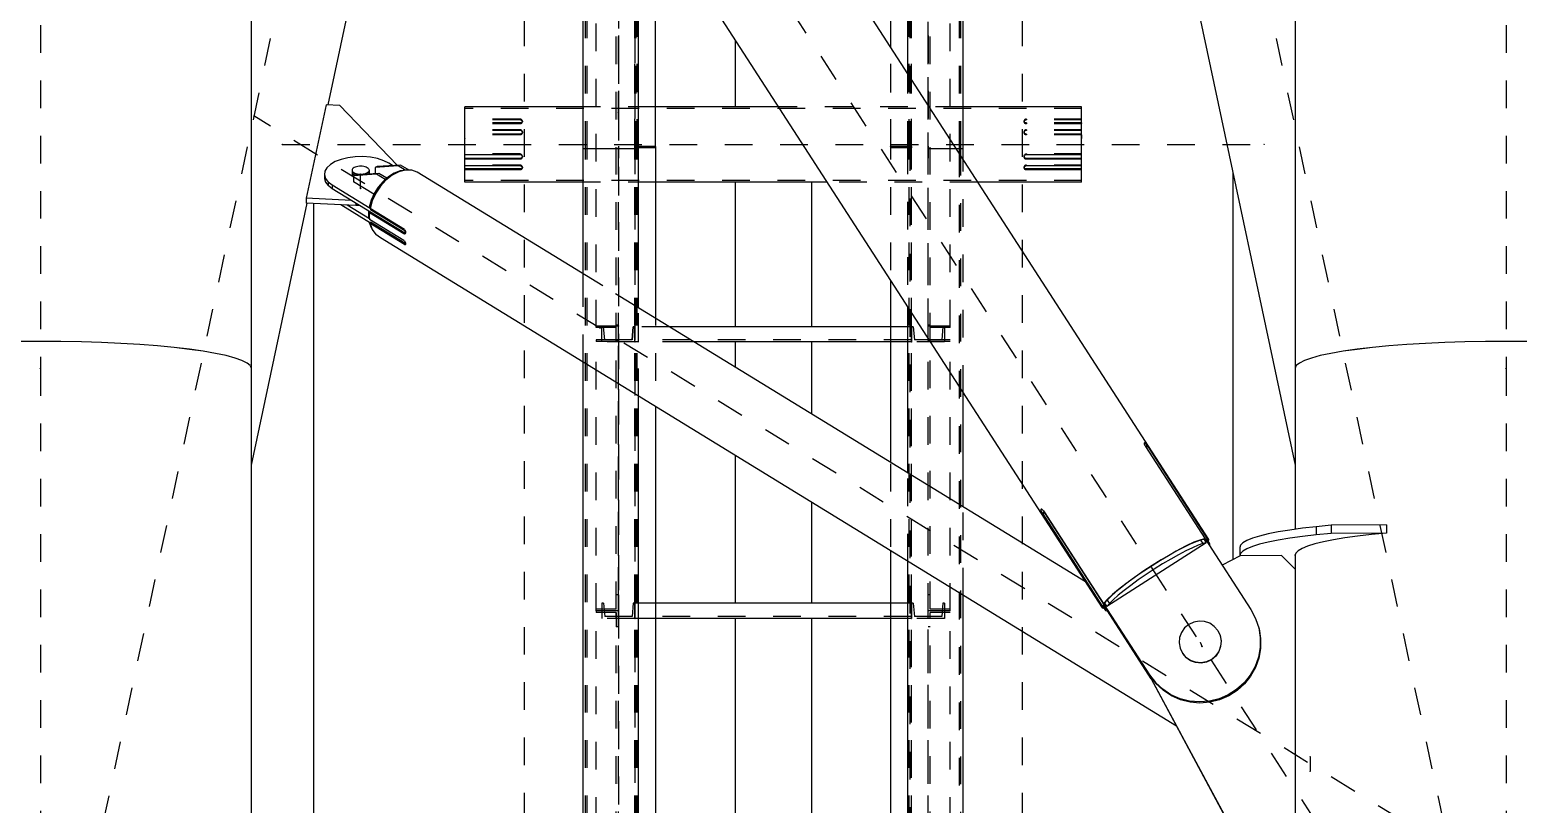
# Model space of a CAD drawing. Header units: millimetres. Extents: x 149919 to 150445, y 136651 to 136866.
# Drawn here: x 150260.18 to 150265.59, y 136808.9 to 136811.7 of the extents above; entities that cross this region are included whole.
import ezdxf

# ---------------------------------------------------------------- set-up
doc = ezdxf.new("R2010")
doc.units = ezdxf.units.MM
doc.header["$LTSCALE"] = 0.25
for name, pattern in [('CENTER', [50.8, 31.75, -6.35, 6.35, -6.35]), ('XKITLINE00', [0]), ('XKITLINE02', [4, 2, -2]), ('XKITLINE03', [6, 3, -1, 1, -1])]:
    doc.linetypes.add(name, pattern=pattern)

# ---------------------------------------------------------------- blocks, each defined once
blk = doc.blocks.new('çatıı')
at = {"color": 8, "linetype": 'CENTER'}
for p, q in [((11840, 17654.86), (11840, 16010.75)), ((12370, 17654.86), (12370, 16010.75)), ((12015, 16877.2), (12015, 15209.12)), ((12195, 16877.2), (12195, 15209.12)), ((12015, 16560.27), (11840, 15740.27)), ((11840, 16560.27), (12370, 15740.27)), ((12195, 16560.27), (12370, 15740.27)), ((12349.38, 15836.85), (11917.19, 16101.99)), ((11955.8, 16075.68), (11955.8, 16080.93)), ((11840, 16010.75), (11840, 14354.32)), ((12370, 16010.75), (12370, 14354.32)), ((12259.39, 15911.71), (12260.06, 15910.06)), ((12299.15, 15870.29), (12299.15, 15865.05))]:
    blk.add_line(p, q, dxfattribs=at)
at = {"color": 116, "linetype": 'XKITLINE02', "true_color": 0x136734}
for p, q in [((12037.16, 16090.12), (12037.16, 17150.24)), ((12037.69, 16090.06), (12037.69, 17150.18)), ((12054.93, 16090.06), (12054.93, 17150.18)), ((12054.99, 16090.89), (12055.02, 17151.06)), ((12055, 16090.52), (12055.03, 17150.7)), ((12055.46, 16090.12), (12055.46, 17150.24)), ((12055.84, 16090.86), (12055.87, 17151.04)), ((12055.85, 16090.55), (12055.88, 17150.73)), ((12062.49, 16090.89), (12062.52, 17151.06)), ((12062.49, 16090.87), (12062.52, 17150.72)), ((12062.5, 16090.54), (12062.53, 17150.72)), ((12147.49, 16090.87), (12147.49, 17150.72)), ((12154.14, 16090.86), (12154.14, 17151.04)), ((12154.14, 16090.55), (12154.14, 17150.72)), ((12154.54, 16090.12), (12154.54, 17150.24)), ((12154.99, 16090.89), (12154.99, 17151.06)), ((12154.99, 16090.52), (12154.99, 17150.7)), ((12155.07, 16090.06), (12155.07, 17150.18)), ((12172.31, 16090.06), (12172.31, 17150.18)), ((12172.84, 16090.12), (12172.84, 17150.24)), ((12041.01, 16025.47), (12041.01, 16143.63)), ((12048.21, 16020.76), (12048.21, 16143.1)), ((12049.01, 16020.76), (12049.01, 16141.54)), ((12160.99, 16020.76), (12160.99, 16143.63)), ((12161.79, 16020.76), (12161.79, 16143.1)), ((12168.99, 16025.47), (12168.99, 16143.63)), ((12147.49, 16090.52), (12147.49, 16126.61)), ((12153.69, 16090.05), (12153.69, 16117.02)), ((12216.54, 16104.71), (11993.47, 16104.71)), ((12013.47, 16100.84), (11993.47, 16100.84)), ((12013.47, 16100.53), (11993.47, 16100.53)), ((12013.73, 16100.8), (12013.47, 16100.84)), ((12013.47, 16100.84), (12013.47, 16100.53)), ((12013.73, 16100.5), (12013.47, 16100.53)), ((12013.97, 16100.71), (12013.73, 16100.8)), ((12013.97, 16100.42), (12013.73, 16100.5)), ((12014.15, 16100.56), (12013.97, 16100.71)), ((12014.15, 16100.56), (12014.27, 16100.37)), ((12062.5, 16105.31), (12036.31, 16105.31)), ((12173.69, 16105.31), (12106.86, 16105.31)), ((12195.85, 16100.56), (12195.73, 16100.37)), ((12196.04, 16100.71), (12195.85, 16100.56)), ((12196.28, 16100.8), (12196.04, 16100.71)), ((12196.28, 16100.5), (12196.04, 16100.42)), ((12196.54, 16100.84), (12196.28, 16100.8)), ((12196.54, 16100.53), (12196.28, 16100.5)), ((12196.54, 16100.84), (12196.54, 16100.53)), ((12216.54, 16100.84), (12196.54, 16100.84)), ((12216.54, 16100.53), (12196.54, 16100.53)), ((12216.54, 16099.56), (12216.54, 16101.84)), ((11993.47, 16093.94), (11993.47, 16099.56)), ((12013.47, 16099.45), (11993.47, 16099.45)), ((12013.47, 16099.16), (11993.47, 16099.16)), ((12013.47, 16097.01), (11993.47, 16097.01)), ((12013.47, 16096.72), (11993.47, 16096.72)), ((12013.47, 16095.42), (11993.47, 16095.42)), ((11993.47, 16090.92), (11993.47, 16095.11)), ((12013.47, 16095.11), (11993.47, 16095.11)), ((12013.73, 16099.49), (12013.47, 16099.45)), ((12013.47, 16099.45), (12013.47, 16099.16)), ((12013.73, 16099.2), (12013.47, 16099.16)), ((12013.47, 16097.01), (12013.47, 16096.72)), ((12013.73, 16096.97), (12013.47, 16097.01)), ((12013.73, 16096.68), (12013.47, 16096.72)), ((12013.73, 16095.49), (12013.47, 16095.42)), ((12013.47, 16095.42), (12013.47, 16095.11)), ((12013.73, 16095.16), (12013.47, 16095.11)), ((12013.97, 16099.59), (12013.73, 16099.49)), ((12013.73, 16099.49), (12013.73, 16099.2)), ((12013.97, 16099.3), (12013.73, 16099.2)), ((12013.73, 16096.97), (12013.73, 16096.68)), ((12013.97, 16096.86), (12013.73, 16096.97)), ((12013.97, 16096.56), (12013.73, 16096.68)), ((12013.97, 16095.58), (12013.73, 16095.49)), ((12013.97, 16095.28), (12013.73, 16095.16)), ((12014, 16100.4), (12013.97, 16100.42)), ((12014.15, 16099.74), (12013.97, 16099.59)), ((12014.15, 16099.45), (12013.97, 16099.3)), ((12014.15, 16096.68), (12013.97, 16096.86)), ((12014.15, 16096.39), (12013.97, 16096.56)), ((12014.15, 16095.75), (12013.97, 16095.58)), ((12014, 16095.32), (12013.97, 16095.28)), ((12014.15, 16100.27), (12014, 16100.4)), ((12014.15, 16095.46), (12014, 16095.32)), ((12014.15, 16100.27), (12014.27, 16100.08)), ((12014.27, 16099.94), (12014.15, 16099.74)), ((12014.15, 16099.45), (12014.27, 16099.64)), ((12014.15, 16096.68), (12014.27, 16096.46)), ((12014.15, 16096.39), (12014.27, 16096.17)), ((12014.27, 16095.97), (12014.15, 16095.75)), ((12014.27, 16095.68), (12014.15, 16095.46)), ((12014.27, 16100.37), (12014.32, 16100.15)), ((12014.32, 16100.15), (12014.27, 16099.94)), ((12014.27, 16100.08), (12014.32, 16099.86)), ((12014.32, 16099.86), (12014.27, 16099.64)), ((12014.27, 16096.46), (12014.32, 16096.22)), ((12014.32, 16096.22), (12014.27, 16095.97)), ((12014.27, 16096.17), (12014.32, 16095.93)), ((12014.32, 16095.93), (12014.27, 16095.68)), ((12014.32, 16100.15), (12014.32, 16099.86)), ((12014.32, 16096.22), (12014.32, 16095.93)), ((12195.73, 16100.37), (12195.69, 16100.15)), ((12195.69, 16100.15), (12195.73, 16099.94)), ((12195.69, 16100.15), (12195.69, 16099.86)), ((12195.73, 16100.07), (12195.69, 16099.86)), ((12195.69, 16099.86), (12195.73, 16099.64)), ((12195.73, 16096.46), (12195.69, 16096.22)), ((12195.69, 16096.22), (12195.73, 16095.97)), ((12195.69, 16096.22), (12195.69, 16095.93)), ((12195.73, 16096.17), (12195.69, 16095.93)), ((12195.69, 16095.93), (12195.73, 16095.68)), ((12195.85, 16100.27), (12195.73, 16100.07)), ((12195.73, 16099.94), (12195.85, 16099.74)), ((12195.85, 16099.45), (12195.73, 16099.64)), ((12195.85, 16096.68), (12195.73, 16096.46)), ((12195.85, 16096.39), (12195.73, 16096.17)), ((12195.73, 16095.97), (12195.85, 16095.75)), ((12195.73, 16095.68), (12195.85, 16095.46)), ((12196.01, 16100.4), (12195.85, 16100.27)), ((12196.04, 16099.59), (12195.85, 16099.74)), ((12196.04, 16099.3), (12195.85, 16099.45)), ((12196.04, 16096.86), (12195.85, 16096.68)), ((12196.04, 16096.56), (12195.85, 16096.39)), ((12196.04, 16095.58), (12195.85, 16095.75)), ((12196.01, 16095.32), (12195.85, 16095.46)), ((12196.04, 16100.42), (12196.01, 16100.4)), ((12196.01, 16095.32), (12196.04, 16095.28)), ((12196.28, 16099.49), (12196.04, 16099.59)), ((12196.28, 16099.2), (12196.04, 16099.3)), ((12196.28, 16096.97), (12196.04, 16096.86)), ((12196.28, 16096.68), (12196.04, 16096.56)), ((12196.28, 16095.49), (12196.04, 16095.58)), ((12196.28, 16095.16), (12196.04, 16095.28)), ((12196.54, 16099.45), (12196.28, 16099.49)), ((12196.28, 16099.49), (12196.28, 16099.2)), ((12196.54, 16099.16), (12196.28, 16099.2)), ((12196.54, 16097.01), (12196.28, 16096.97)), ((12196.28, 16096.97), (12196.28, 16096.68)), ((12196.54, 16096.72), (12196.28, 16096.68)), ((12196.54, 16095.42), (12196.28, 16095.49)), ((12196.54, 16095.11), (12196.28, 16095.16)), ((12216.54, 16099.45), (12196.54, 16099.45)), ((12196.54, 16099.45), (12196.54, 16099.16)), ((12216.54, 16099.16), (12196.54, 16099.16)), ((12216.54, 16097.01), (12196.54, 16097.01)), ((12196.54, 16097.01), (12196.54, 16096.72)), ((12216.54, 16096.72), (12196.54, 16096.72)), ((12216.54, 16095.42), (12196.54, 16095.42)), ((12196.54, 16095.42), (12196.54, 16095.11)), ((12216.54, 16095.11), (12196.54, 16095.11)), ((12216.54, 16099.56), (12216.54, 16099.21)), ((12216.54, 16095.11), (12216.54, 16093.94)), ((11993.47, 16093.94), (11993.47, 16093.84)), ((11993.47, 16090.89), (11993.47, 16090.92)), ((12037.16, 16090.12), (12036.31, 16090.12)), ((12037.16, 16090.12), (12036.31, 16090.12)), ((12036.31, 16090.12), (12036.31, 16090.05)), ((12036.31, 16090.05), (12036.31, 16090.12)), ((12037.69, 16090.06), (12037.16, 16090.12)), ((12037.69, 16090.06), (12037.16, 16090.12)), ((12037.16, 15406.22), (12037.16, 16090.12)), ((12054.93, 16090.06), (12037.69, 16090.06)), ((12054.93, 16090.06), (12037.69, 16090.06)), ((12037.69, 15406.22), (12037.69, 16090.06)), ((12055.46, 16090.12), (12054.93, 16090.06)), ((12055.46, 16090.12), (12054.93, 16090.06)), ((12054.93, 15406.22), (12054.93, 16090.06)), ((12062.49, 16090.89), (12054.99, 16090.89)), ((12054.99, 16090.89), (12055, 16090.52)), ((12056.31, 16090.52), (12055, 16090.52)), ((12062.51, 16090.89), (12055.01, 16090.89)), ((12055.01, 15406.22), (12055.01, 16090.89)), ((12056.31, 16090.12), (12055.46, 16090.12)), ((12056.31, 16090.12), (12055.46, 16090.12)), ((12055.46, 15406.22), (12055.46, 16090.12)), ((12062.49, 16090.87), (12055.84, 16090.86)), ((12055.84, 16090.86), (12055.85, 16090.55)), ((12062.5, 16090.54), (12055.85, 16090.55)), ((12055.86, 15406.22), (12055.86, 16090.89)), ((12056.31, 16090.12), (12056.31, 16090.05)), ((12056.31, 16090.05), (12056.31, 16090.12)), ((12062.49, 16090.89), (12062.49, 16090.87)), ((12062.5, 16090.54), (12062.5, 16090.52)), ((12147.49, 16090.89), (12147.49, 16090.87)), ((12154.99, 16090.89), (12147.49, 16090.89)), ((12147.49, 15406.22), (12147.49, 16090.89)), ((12154.99, 16090.89), (12147.49, 16090.89)), ((12154.14, 16090.86), (12147.49, 16090.87)), ((12154.14, 16090.55), (12147.49, 16090.54)), ((12147.49, 16090.54), (12147.49, 16090.52)), ((12154.99, 16090.52), (12147.49, 16090.52)), ((12154.54, 16090.12), (12153.69, 16090.12)), ((12154.54, 16090.12), (12153.69, 16090.12)), ((12153.69, 16090.12), (12153.69, 16090.05)), ((12153.69, 15940.91), (12153.69, 16090.12)), ((12171.12, 16090.05), (12153.69, 16090.05)), ((12171.12, 16090.05), (12153.69, 16090.05)), ((12154.14, 15406.22), (12154.14, 16090.89)), ((12154.14, 16090.86), (12154.14, 16090.55)), ((12155.07, 16090.06), (12154.54, 16090.12)), ((12155.07, 16090.06), (12154.54, 16090.12)), ((12154.54, 15682.1), (12154.54, 16090.12)), ((12154.99, 16090.89), (12154.99, 16090.52)), ((12154.99, 15406.22), (12154.99, 16090.89)), ((12172.31, 16090.06), (12155.07, 16090.06)), ((12172.31, 16090.06), (12155.07, 16090.06)), ((12155.07, 15682.64), (12155.07, 16090.06)), ((12172.84, 16090.12), (12172.31, 16090.06)), ((12172.84, 16090.12), (12172.31, 16090.06)), ((12172.31, 15699.87), (12172.31, 16090.06)), ((12173.69, 16090.12), (12172.84, 16090.12)), ((12173.69, 16090.12), (12172.84, 16090.12)), ((12172.84, 15700.4), (12172.84, 16090.12)), ((12173.69, 16090.12), (12173.69, 16090.05)), ((12173.69, 16090.12), (12173.69, 16090.05)), ((12216.54, 16093.94), (12216.54, 16093.84)), ((11993.47, 16087.94), (11993.47, 16089.52)), ((12013.47, 16088.25), (11993.47, 16088.25)), ((11993.47, 16086.65), (11993.47, 16086.71)), ((12013.47, 16084.2), (11993.47, 16084.2)), ((12013.73, 16088.2), (12013.47, 16088.25)), ((12013.47, 16088.25), (12013.47, 16087.94)), ((12013.73, 16084.16), (12013.47, 16084.2)), ((12013.47, 16084.2), (12013.47, 16083.91)), ((12013.97, 16088.08), (12013.73, 16088.2)), ((12013.97, 16088.08), (12014, 16088.04)), ((12014.15, 16087.9), (12014, 16088.04)), ((12014.27, 16087.68), (12014.15, 16087.9)), ((12014.27, 16087.68), (12014.32, 16087.44)), ((12014.32, 16087.44), (12014.29, 16087.29)), ((12014.32, 16087.44), (12014.32, 16087.14)), ((12173.69, 16001.91), (12173.69, 16086.07)), ((12195.73, 16087.68), (12195.69, 16087.44)), ((12195.69, 16087.44), (12195.72, 16087.29)), ((12195.69, 16087.44), (12195.69, 16087.14)), ((12195.73, 16087.68), (12195.85, 16087.9)), ((12196.01, 16088.04), (12195.85, 16087.9)), ((12196.04, 16088.08), (12196.01, 16088.04)), ((12196.28, 16088.2), (12196.04, 16088.08)), ((12196.54, 16088.25), (12196.28, 16088.2)), ((12196.54, 16084.2), (12196.28, 16084.16)), ((12216.54, 16088.25), (12196.54, 16088.25)), ((12196.54, 16088.25), (12196.54, 16087.94)), ((12216.54, 16084.2), (12196.54, 16084.2)), ((12196.54, 16084.2), (12196.54, 16083.91)), ((12216.54, 16087.94), (12216.54, 16089.52)), ((12216.54, 16086.65), (12216.54, 16086.71)), ((11993.47, 16083.91), (11993.47, 16084.15)), ((11993.47, 16079.06), (11993.47, 16079.15)), ((12013.97, 16084.07), (12013.73, 16084.16)), ((12013.73, 16084.16), (12013.73, 16083.87)), ((12014.15, 16083.91), (12013.97, 16084.07)), ((12013.98, 16082.66), (12013.97, 16082.65)), ((12014.15, 16083.91), (12014.27, 16083.72)), ((12014.27, 16083.72), (12014.32, 16083.5)), ((12014.32, 16083.5), (12014.29, 16083.36)), ((12014.32, 16083.5), (12014.32, 16083.21)), ((12195.73, 16083.72), (12195.69, 16083.5)), ((12195.69, 16083.5), (12195.72, 16083.36)), ((12195.69, 16083.5), (12195.69, 16083.21)), ((12195.85, 16083.91), (12195.73, 16083.72)), ((12196.04, 16084.06), (12195.85, 16083.91)), ((12196.28, 16084.16), (12196.04, 16084.06)), ((12196.28, 16084.16), (12196.28, 16083.87)), ((12216.54, 16082.83), (12216.54, 16083.91)), ((12216.54, 16078.65), (11993.47, 16078.65)), ((12062.51, 16078.05), (12036.31, 16078.05)), ((12178.87, 16078.05), (12124.48, 16078.05)), ((12036.31, 16012.92), (12036.31, 16041.92)), ((12056.31, 16000.65), (12056.31, 16032.63)), ((12049.01, 16026), (12041.01, 16026)), ((12048.21, 16025.47), (12041.01, 16025.47)), ((12043.69, 16025.78), (12043.01, 16025.78)), ((12043.01, 16020.28), (12043.01, 16025.78)), ((12043.01, 16020.28), (12043.01, 16025.78)), ((12044.07, 16020.98), (12043.69, 16025.78)), ((12044.07, 16020.98), (12043.69, 16025.78)), ((12049.01, 16026.28), (12048.21, 16026.28)), ((12048.21, 16021.06), (12048.21, 16026.28)), ((12048.21, 15923.61), (12048.21, 16026.28)), ((12049.01, 16020.48), (12049.01, 16026.28)), ((12049.01, 15928.83), (12049.01, 16026.28)), ((12054.33, 16025.78), (12053.95, 16020.98)), ((12053.95, 16020.98), (12054.33, 16025.78)), ((12055.01, 16025.78), (12054.33, 16025.78)), ((12055.01, 16020.28), (12055.01, 16025.78)), ((12055.01, 16020.28), (12055.01, 16025.78)), ((12067.48, 16025.78), (12055.01, 16025.78)), ((12055.01, 16020.28), (12055.01, 16025.78)), ((12062.51, 15406.22), (12062.51, 16028.83)), ((12154.99, 16025.78), (12147.49, 16025.78)), ((12154.99, 16025.78), (12154.99, 16020.28)), ((12155.67, 16025.78), (12154.99, 16025.78)), ((12154.99, 16025.78), (12154.99, 16020.28)), ((12154.99, 16020.28), (12154.99, 16025.78)), ((12155.67, 16025.78), (12156.05, 16020.98)), ((12155.67, 16025.78), (12156.05, 16020.98)), ((12160.99, 15923.03), (12160.99, 16026.28)), ((12161.79, 16026.28), (12160.99, 16026.28)), ((12168.99, 16026), (12160.99, 16026)), ((12161.79, 15923.61), (12161.79, 16026.28)), ((12168.99, 16025.47), (12161.79, 16025.47)), ((12166.31, 16025.78), (12165.93, 16020.98)), ((12166.31, 16025.78), (12165.93, 16020.98)), ((12166.99, 16025.78), (12166.31, 16025.78)), ((12166.99, 16025.78), (12166.99, 16020.28)), ((12166.99, 16025.78), (12166.99, 16020.28)), ((12048.21, 16021.06), (12041.01, 16021.06)), ((12041.01, 16021.06), (12041.01, 16020.48)), ((12041.01, 15923.03), (12041.01, 16021.06)), ((12049.01, 16020.48), (12041.01, 16020.48)), ((12055.01, 16020.28), (12043.01, 16020.28)), ((12053.95, 16020.98), (12044.07, 16020.98)), ((12049.01, 16020.76), (12048.21, 16020.76)), ((12049.01, 15923.03), (12049.01, 16020.48)), ((12154.99, 16020.98), (12055.01, 16020.98)), ((12076.45, 16020.28), (12055.01, 16020.28)), ((12154.99, 16020.28), (12147.49, 16020.28)), ((12166.99, 16020.28), (12154.99, 16020.28)), ((12165.93, 16020.98), (12156.05, 16020.98)), ((12161.79, 16020.76), (12160.99, 16020.76)), ((12168.99, 16020.47), (12160.99, 16020.47)), ((12168.99, 16021.06), (12161.79, 16021.06)), ((12168.99, 15923.03), (12168.99, 16021.06)), ((12147.49, 15406.22), (12147.49, 15976.69)), ((12153.69, 15940.91), (12153.69, 15972.89)), ((12173.69, 15928.64), (12173.69, 15960.62)), ((12049.01, 15928.83), (12048.21, 15928.83)), ((12049.01, 15928.83), (12049.01, 15923.03)), ((12161.79, 15928.83), (12160.99, 15928.83)), ((12048.21, 15923.61), (12041.01, 15923.61)), ((12041.01, 15923.03), (12041.01, 15922.44)), ((12049.01, 15923.03), (12041.01, 15923.03)), ((12041.01, 15825.71), (12041.01, 15923.03)), ((12049.01, 15923.03), (12041.01, 15923.03)), ((12048.21, 15922.44), (12041.01, 15922.44)), ((12043.69, 15925.78), (12043.01, 15925.78)), ((12043.01, 15925.78), (12043.01, 15920.28)), ((12043.01, 15925.78), (12043.01, 15920.28)), ((12043.69, 15925.78), (12044.07, 15920.98)), ((12043.69, 15925.78), (12044.07, 15920.98)), ((12048.21, 15922.44), (12048.21, 15917.2)), ((12048.21, 15820.46), (12048.21, 15922.44)), ((12049.01, 15917.2), (12049.01, 15923.03)), ((12054.33, 15925.78), (12053.95, 15920.98)), ((12054.33, 15925.78), (12053.95, 15920.98)), ((12055.01, 15925.78), (12054.33, 15925.78)), ((12055.01, 15925.78), (12055.01, 15920.28)), ((12055.01, 15925.78), (12055.01, 15920.28)), ((12062.51, 15925.78), (12055.01, 15925.78)), ((12055.01, 15920.28), (12055.01, 15925.78)), ((12154.99, 15925.78), (12147.49, 15925.78)), ((12154.99, 15925.78), (12154.99, 15920.28)), ((12155.67, 15925.78), (12154.99, 15925.78)), ((12154.99, 15925.78), (12154.99, 15920.28)), ((12154.99, 15920.28), (12154.99, 15925.78)), ((12155.67, 15925.78), (12156.05, 15920.98)), ((12155.67, 15925.78), (12156.05, 15920.98)), ((12160.99, 15820.46), (12160.99, 15923.03)), ((12168.99, 15923.03), (12160.99, 15923.03)), ((12168.99, 15923.03), (12160.99, 15923.03)), ((12168.99, 15923.61), (12161.79, 15923.61)), ((12161.79, 15820.46), (12161.79, 15922.44)), ((12168.99, 15922.44), (12161.79, 15922.44)), ((12166.31, 15925.78), (12165.93, 15920.98)), ((12166.31, 15925.78), (12165.93, 15920.98)), ((12166.99, 15925.78), (12166.31, 15925.78)), ((12166.99, 15925.78), (12166.99, 15920.28)), ((12166.99, 15925.78), (12166.99, 15920.28)), ((12168.99, 15825.71), (12168.99, 15923.03)), ((12055.01, 15920.28), (12043.01, 15920.28)), ((12053.95, 15920.98), (12044.07, 15920.98)), ((12049.01, 15917.2), (12048.21, 15917.2)), ((12049.01, 15820.46), (12049.01, 15920.98)), ((12154.99, 15920.98), (12055.01, 15920.98)), ((12062.51, 15920.28), (12055.01, 15920.28)), ((12154.99, 15920.28), (12147.49, 15920.28)), ((12166.99, 15920.28), (12154.99, 15920.28)), ((12165.93, 15920.98), (12156.05, 15920.98)), ((12161.79, 15917.2), (12160.99, 15917.2))]:
    blk.add_line(p, q, dxfattribs=at)
at = {"color": 1, "linetype": 'XKITLINE03'}
for p, q in [((12049.01, 17151.1), (12049.01, 16086.72)), ((12055.02, 17151.06), (12054.99, 16090.89)), ((12154.99, 16090.89), (12154.99, 17151.06)), ((12160.99, 17151.1), (12160.99, 16086.72)), ((12049.01, 16143.63), (12049.01, 16026)), ((12160.99, 16026), (12160.99, 16143.63)), ((12049.01, 16103.17), (12049.01, 15406.22)), ((11927.5, 16091.68), (12282.5, 16091.68)), ((12055.01, 16090.89), (12055.01, 15406.22)), ((12147.49, 15406.22), (12147.49, 16090.89)), ((12049.01, 16020.48), (12049.01, 15923.03)), ((12055.01, 16020.28), (12055.01, 16020.28)), ((12154.99, 16020.28), (12055.01, 16020.28)), ((12154.99, 16020.28), (12154.99, 16020.28)), ((12160.99, 15923.03), (12160.99, 16020.47)), ((12049.01, 15923.03), (12049.01, 15826.29)), ((12160.99, 15826.29), (12160.99, 15923.03)), ((12055.01, 15920.28), (12055.01, 15920.28)), ((12154.99, 15920.28), (12055.01, 15920.28)), ((12154.99, 15920.28), (12154.99, 15920.28))]:
    blk.add_line(p, q, dxfattribs=at)
at = {"color": 7, "linetype": 'XKITLINE00'}
for p, q in [((12147.49, 16126.61), (12147.49, 16537.43)), ((12153.69, 16117.02), (12153.69, 16537.43)), ((12173.69, 16090.05), (12173.69, 16537.43)), ((12036.31, 16090.05), (12036.31, 16214.46)), ((12056.31, 16090.05), (12056.31, 16183.52)), ((12062.5, 16090.52), (12062.5, 16173.95)), ((11993.47, 16086.65), (11993.47, 16105.31)), ((12036.31, 16105.31), (11993.47, 16105.31)), ((12106.86, 16105.31), (12062.5, 16105.31)), ((12216.54, 16105.31), (12173.69, 16105.31)), ((12216.54, 16096.88), (12216.54, 16105.31)), ((12216.54, 16087.94), (12216.54, 16096.88)), ((12056.31, 16090.05), (12036.31, 16090.05)), ((12056.31, 16090.05), (12036.31, 16090.05)), ((12036.31, 16041.92), (12036.31, 16090.05)), ((12062.51, 16090.89), (12056.31, 16090.89)), ((12062.5, 16090.52), (12056.31, 16090.52)), ((12056.31, 16032.63), (12056.31, 16090.05)), ((12062.51, 16028.83), (12062.51, 16090.89)), ((12173.69, 16090.05), (12171.12, 16090.05)), ((12173.69, 16090.05), (12171.12, 16090.05)), ((12173.69, 16086.07), (12173.69, 16090.05)), ((12013.47, 16087.94), (11993.47, 16087.94)), ((12013.47, 16086.65), (11993.47, 16086.65)), ((11993.47, 16083.91), (11993.47, 16086.65)), ((12013.47, 16086.35), (11993.47, 16086.35)), ((12013.73, 16087.88), (12013.47, 16087.94)), ((12013.73, 16086.68), (12013.47, 16086.65)), ((12013.47, 16086.65), (12013.47, 16086.35)), ((12013.73, 16086.39), (12013.47, 16086.35)), ((12013.97, 16087.78), (12013.73, 16087.88)), ((12013.97, 16086.8), (12013.73, 16086.68)), ((12013.73, 16086.68), (12013.73, 16086.39)), ((12013.97, 16086.51), (12013.73, 16086.39)), ((12014.15, 16087.61), (12013.97, 16087.78)), ((12014.15, 16086.97), (12013.97, 16086.8)), ((12014.15, 16086.68), (12013.97, 16086.51)), ((12014.15, 16087.61), (12014.27, 16087.39)), ((12014.27, 16087.19), (12014.15, 16086.97)), ((12014.27, 16086.9), (12014.15, 16086.68)), ((12014.27, 16087.39), (12014.32, 16087.14)), ((12014.29, 16087.29), (12014.27, 16087.19)), ((12014.32, 16087.14), (12014.27, 16086.9)), ((12195.73, 16087.39), (12195.69, 16087.14)), ((12195.69, 16087.14), (12195.73, 16086.9)), ((12195.72, 16087.29), (12195.73, 16087.19)), ((12195.85, 16087.61), (12195.73, 16087.39)), ((12195.73, 16087.19), (12195.85, 16086.97)), ((12195.73, 16086.9), (12195.85, 16086.68)), ((12196.04, 16087.78), (12195.85, 16087.61)), ((12196.04, 16086.8), (12195.85, 16086.97)), ((12196.04, 16086.51), (12195.85, 16086.68)), ((12196.28, 16087.88), (12196.04, 16087.78)), ((12196.28, 16086.68), (12196.04, 16086.8)), ((12196.28, 16086.39), (12196.04, 16086.51)), ((12196.54, 16087.94), (12196.28, 16087.88)), ((12196.54, 16086.65), (12196.28, 16086.68)), ((12196.28, 16086.68), (12196.28, 16086.39)), ((12196.54, 16086.35), (12196.28, 16086.39)), ((12216.54, 16087.94), (12196.54, 16087.94)), ((12216.54, 16086.65), (12196.54, 16086.65)), ((12196.54, 16086.65), (12196.54, 16086.35)), ((12216.54, 16086.35), (12196.54, 16086.35)), ((12216.54, 16086.65), (12216.54, 16087.94)), ((12216.54, 16082.83), (12216.54, 16086.65)), ((12013.47, 16083.91), (11993.47, 16083.91)), ((11993.47, 16082.83), (11993.47, 16083.91)), ((12013.47, 16082.83), (11993.47, 16082.83)), ((11993.47, 16079.06), (11993.47, 16082.83)), ((12013.47, 16082.52), (11993.47, 16082.52)), ((11993.47, 16078.05), (11993.47, 16079.06)), ((12013.73, 16083.87), (12013.47, 16083.91)), ((12013.73, 16082.86), (12013.47, 16082.83)), ((12013.47, 16082.83), (12013.47, 16082.52)), ((12013.73, 16082.56), (12013.47, 16082.52)), ((12013.97, 16083.77), (12013.73, 16083.87)), ((12013.97, 16082.94), (12013.73, 16082.86)), ((12013.97, 16082.65), (12013.73, 16082.56)), ((12014.15, 16083.62), (12013.97, 16083.77)), ((12014, 16082.97), (12013.97, 16082.94)), ((12014.15, 16082.8), (12013.98, 16082.66)), ((12014.15, 16083.09), (12014, 16082.97)), ((12014.15, 16083.62), (12014.27, 16083.43)), ((12014.27, 16083.29), (12014.15, 16083.09)), ((12014.27, 16082.99), (12014.15, 16082.8)), ((12014.27, 16083.43), (12014.32, 16083.21)), ((12014.29, 16083.36), (12014.27, 16083.29)), ((12014.32, 16083.21), (12014.27, 16082.99)), ((12195.73, 16083.43), (12195.69, 16083.21)), ((12195.69, 16083.21), (12195.73, 16082.99)), ((12195.72, 16083.36), (12195.73, 16083.29)), ((12195.85, 16083.62), (12195.73, 16083.43)), ((12195.73, 16083.29), (12195.85, 16083.09)), ((12195.73, 16082.99), (12195.85, 16082.8)), ((12196.04, 16083.77), (12195.85, 16083.62)), ((12196.01, 16082.97), (12195.85, 16083.09)), ((12196.04, 16082.65), (12195.85, 16082.8)), ((12196.04, 16082.94), (12196.01, 16082.97)), ((12196.28, 16083.87), (12196.04, 16083.77)), ((12196.28, 16082.86), (12196.04, 16082.94)), ((12196.28, 16082.56), (12196.04, 16082.65)), ((12196.54, 16083.91), (12196.28, 16083.87)), ((12196.54, 16082.83), (12196.28, 16082.86)), ((12196.54, 16082.52), (12196.28, 16082.56)), ((12216.54, 16083.91), (12196.54, 16083.91)), ((12196.54, 16082.83), (12196.54, 16082.52)), ((12216.54, 16082.83), (12196.54, 16082.83)), ((12216.54, 16082.52), (12196.54, 16082.52)), ((12216.54, 16078.05), (12216.54, 16082.83)), ((12036.31, 16078.05), (11993.47, 16078.05)), ((12124.48, 16078.05), (12062.51, 16078.05)), ((12216.54, 16078.05), (12178.87, 16078.05)), ((12147.49, 15976.69), (12147.49, 16042.45)), ((12153.69, 15972.89), (12153.69, 16032.86)), ((12147.49, 16025.78), (12067.48, 16025.78)), ((12147.49, 16020.28), (12076.45, 16020.28)), ((12036.31, 15763.1), (12036.31, 16012.92)), ((12056.31, 15763.1), (12056.31, 16000.65)), ((12173.69, 15960.62), (12173.69, 16001.91)), ((12062.51, 15763.1), (12062.51, 15996.85)), ((12147.49, 15763.1), (12147.49, 15944.72)), ((12153.69, 15763.1), (12153.69, 15940.91)), ((12173.69, 15763.1), (12173.69, 15928.64)), ((12147.49, 15925.78), (12062.51, 15925.78)), ((12147.49, 15920.28), (12062.51, 15920.28))]:
    blk.add_line(p, q, dxfattribs=at)
at = {"color": 8, "linetype": 'XKITLINE00'}
for p, q in [((12293.8, 16524.48), (12293.8, 16010.75)), ((11986.23, 16376.1), (12262.38, 15948.85)), ((11916.2, 16356.06), (11916.2, 16010.75)), ((11947.78, 16351.44), (12223.93, 15924.18)), ((11950.86, 16138.22), (11943.98, 16105.98)), ((12259.13, 16138.22), (12293.8, 15975.77)), ((12091.2, 16129.55), (12091.2, 16105.31)), ((11943.33, 16106.01), (11936.11, 16072.21)), ((11948.3, 16105.76), (11943.33, 16106.01)), ((11948.3, 16105.76), (11968.99, 16084.17)), ((11944.89, 16084.45), (11943.62, 16083.27)), ((11946.64, 16085.47), (11944.89, 16084.45)), ((11948.79, 16086.3), (11946.64, 16085.47)), ((11951.24, 16086.89), (11948.79, 16086.3)), ((11953.89, 16087.22), (11951.24, 16086.89)), ((11956.63, 16087.27), (11953.89, 16087.22)), ((11959.33, 16087.05), (11956.63, 16087.27)), ((11961.88, 16086.56), (11959.33, 16087.05)), ((11970.22, 16084.25), (11961.85, 16083.7)), ((11964.16, 16085.82), (11961.88, 16086.56)), ((11966.07, 16084.87), (11964.16, 16085.82)), ((11967.39, 16084.06), (11966.07, 16084.87)), ((11970.22, 16084.25), (11969.44, 16083.95)), ((11973.31, 16082.36), (11970.22, 16084.25)), ((11942.88, 16081.99), (11942.71, 16080.66)), ((11942.71, 16080.66), (11942.71, 16079.35)), ((11942.71, 16080.66), (11943.11, 16079.35)), ((11942.71, 16079.35), (11943.11, 16078.04)), ((11943.62, 16083.27), (11942.88, 16081.99)), ((11943.11, 16079.35), (11944.06, 16078.1)), ((11952.76, 16082.63), (11952.7, 16082.37)), ((11952.7, 16082.37), (11952.73, 16082.11)), ((11952.7, 16082.37), (11952.7, 16081.67)), ((11952.7, 16081.67), (11952.7, 16080.97)), ((11952.7, 16081.67), (11952.73, 16081.41)), ((11952.7, 16081.67), (11952.73, 16081.41)), ((11952.7, 16080.97), (11952.73, 16080.71)), ((11952.73, 16082.11), (11952.85, 16081.85)), ((11952.73, 16081.41), (11952.85, 16081.15)), ((11952.73, 16081.41), (11952.85, 16081.15)), ((11952.73, 16080.71), (11952.85, 16080.45)), ((11952.92, 16082.88), (11952.76, 16082.63)), ((11952.85, 16081.85), (11953.07, 16081.61)), ((11952.85, 16081.15), (11953.07, 16080.91)), ((11952.85, 16081.15), (11953.07, 16080.91)), ((11952.85, 16080.45), (11953.07, 16080.21)), ((11953.16, 16083.11), (11952.92, 16082.88)), ((11953.37, 16081.39), (11953.07, 16081.61)), ((11953.37, 16080.69), (11953.07, 16080.91)), ((11953.37, 16080.69), (11953.07, 16080.91)), ((11953.22, 16080.1), (11953.07, 16080.21)), ((11953.48, 16083.32), (11953.16, 16083.11)), ((11961.6, 16080.93), (11953.22, 16080.39)), ((11954.01, 16080.69), (11953.22, 16080.39)), ((11953.22, 16080.39), (11953.22, 16078.2)), ((11953.74, 16081.2), (11953.37, 16081.39)), ((11953.37, 16081.39), (11953.37, 16080.69)), ((11953.37, 16080.69), (11953.37, 16080.44)), ((11953.64, 16080.55), (11953.37, 16080.69)), ((11953.64, 16080.55), (11953.37, 16080.69)), ((11953.87, 16083.51), (11953.48, 16083.32)), ((11954.17, 16081.04), (11953.74, 16081.2)), ((11954.32, 16083.65), (11953.87, 16083.51)), ((11962.38, 16081.23), (11954.01, 16080.69)), ((11954.65, 16080.93), (11954.17, 16081.04)), ((11954.82, 16083.75), (11954.32, 16083.65)), ((11955.17, 16080.85), (11954.65, 16080.93)), ((11955.35, 16083.81), (11954.82, 16083.75)), ((11955.71, 16080.82), (11955.17, 16080.85)), ((11955.89, 16083.83), (11955.35, 16083.81)), ((11956.25, 16080.84), (11955.71, 16080.82)), ((11956.42, 16083.8), (11955.89, 16083.83)), ((11956.77, 16080.9), (11956.25, 16080.84)), ((11956.94, 16083.72), (11956.42, 16083.8)), ((11957.27, 16081), (11956.77, 16080.9)), ((11957.42, 16083.61), (11956.94, 16083.72)), ((11957.72, 16081.14), (11957.27, 16081)), ((11957.86, 16083.45), (11957.42, 16083.61)), ((11958.11, 16081.32), (11957.72, 16081.14)), ((11957.72, 16081.14), (11957.72, 16080.93)), ((11958.23, 16083.26), (11957.86, 16083.45)), ((11958.44, 16081.54), (11958.11, 16081.32)), ((11958.53, 16083.04), (11958.23, 16083.26)), ((11958.68, 16081.77), (11958.44, 16081.54)), ((11958.53, 16083.04), (11958.74, 16082.8)), ((11958.68, 16081.07), (11958.59, 16080.99)), ((11958.68, 16081.07), (11958.59, 16080.99)), ((11958.83, 16082.02), (11958.68, 16081.77)), ((11958.83, 16081.32), (11958.68, 16081.07)), ((11958.83, 16081.32), (11958.68, 16081.07)), ((11958.74, 16082.8), (11958.86, 16082.54)), ((11958.9, 16082.28), (11958.83, 16082.02)), ((11958.9, 16081.58), (11958.83, 16081.32)), ((11958.9, 16081.58), (11958.83, 16081.32)), ((11958.86, 16082.54), (11958.9, 16082.28)), ((11958.9, 16082.28), (11958.9, 16081.58)), ((11958.9, 16081.58), (11958.9, 16081.01)), ((11969.44, 16083.95), (11961.06, 16083.4)), ((11961.85, 16083.7), (11961.06, 16083.4)), ((11961.06, 16083.4), (11961.06, 16081.22)), ((11961.16, 16081.15), (11961.06, 16081.22)), ((11962.38, 16081.23), (11961.6, 16080.93)), ((11964.7, 16079.03), (11961.6, 16080.93)), ((11965.24, 16079.48), (11962.38, 16081.23)), ((11964.7, 16079.01), (11963.91, 16078.33)), ((11964.74, 16079.04), (11964.7, 16079.03)), ((11964.7, 16079.03), (11964.7, 16079.01)), ((11965.87, 16080.02), (11964.71, 16079.02)), ((11967.25, 16080.53), (11964.99, 16078.78)), ((11967.95, 16081.31), (11965.87, 16080.02)), ((11969.64, 16081.75), (11967.25, 16080.53)), ((11970.08, 16082.13), (11967.95, 16081.31)), ((11971.94, 16082.41), (11969.44, 16083.95)), ((11972.02, 16082.36), (11969.64, 16081.75)), ((11972.16, 16082.44), (11970.08, 16082.13)), ((11974.28, 16082.35), (11972.02, 16082.36)), ((11973.01, 16082.36), (11972.16, 16082.44)), ((11976.31, 16081.71), (11974.28, 16082.35)), ((12043.36, 16040.57), (11976.31, 16081.71)), ((12271.2, 16081.67), (12271.2, 15941.53)), ((11943.11, 16078.04), (11944.06, 16076.79)), ((11944.06, 16078.1), (11944.06, 16076.79)), ((11945.52, 16076.98), (11944.06, 16078.1)), ((11945.52, 16075.67), (11944.06, 16076.79)), ((11945.52, 16076.98), (11945.52, 16075.67)), ((11959.23, 16068.57), (11945.52, 16076.98)), ((11971.77, 16059.57), (11945.52, 16075.67)), ((11960.59, 16073.69), (11953.22, 16078.2)), ((11960.72, 16073.99), (11959.62, 16071.54)), ((11961.27, 16074.04), (11959.99, 16071.29)), ((11962.17, 16076.29), (11960.72, 16073.99)), ((11962.96, 16076.58), (11961.27, 16074.04)), ((11963.91, 16078.33), (11962.17, 16076.29)), ((11964.99, 16078.78), (11962.96, 16076.58)), ((12091.2, 16078.05), (12091.2, 16025.78)), ((12118.8, 16078.05), (12118.8, 16025.78)), ((11936.4, 16070.45), (11916.2, 15975.77)), ((11936.11, 16072.21), (11936.11, 16070.46)), ((11952.5, 16071.39), (11936.11, 16072.21)), ((11954.12, 16069.56), (11936.11, 16070.46)), ((11938.8, 16070.33), (11938.8, 15773.9)), ((11959.36, 16063.25), (11948.62, 16069.83)), ((11959.03, 16064.76), (11950.95, 16069.72)), ((11954.12, 16070.4), (11954.12, 16069.56)), ((11955.49, 16069.55), (11954.12, 16069.56)), ((11959.62, 16071.54), (11958.91, 16069.02)), ((11959.29, 16068.79), (11958.91, 16069.02)), ((11959.99, 16071.29), (11959.22, 16068.52)), ((11971.63, 16060.91), (11959.22, 16068.52)), ((11959.36, 16068.43), (11959.36, 16068.1)), ((11959.48, 16068.36), (11959.36, 16068.1)), ((11971.77, 16060.48), (11959.36, 16068.1)), ((11960, 16071.3), (11959.62, 16071.54)), ((11958.64, 16066.82), (11958.62, 16066.2)), ((11958.62, 16066.2), (11958.64, 16065.6)), ((11958.68, 16067.45), (11958.64, 16066.82)), ((11959.02, 16066.59), (11958.64, 16066.82)), ((11958.64, 16065.6), (11958.68, 16065)), ((11958.96, 16065.4), (11958.64, 16065.6)), ((11958.83, 16067.51), (11958.68, 16067.45)), ((11959.3, 16067.07), (11958.68, 16067.45)), ((11959.03, 16064.79), (11958.68, 16065)), ((11958.76, 16063.61), (11959.04, 16063.26)), ((11959.05, 16066.97), (11958.93, 16065.7)), ((11958.93, 16065.7), (11959.05, 16064.53)), ((11958.95, 16063.5), (11959.62, 16061.64)), ((11959.45, 16067.13), (11959.05, 16066.97)), ((11971.47, 16059.36), (11959.05, 16066.97)), ((11971.47, 16056.91), (11959.05, 16064.53)), ((11959.65, 16063.27), (11959.22, 16063.1)), ((11959.22, 16063.1), (11959.99, 16060.93)), ((11971.63, 16055.49), (11959.22, 16063.1)), ((11959.45, 16067.13), (11959.3, 16067.07)), ((11971.77, 16056.03), (11959.36, 16063.64)), ((11959.36, 16063.64), (11959.36, 16063.25)), ((11959.36, 16063.64), (11959.57, 16063.32)), ((11959.57, 16063.32), (11959.36, 16063.25)), ((11959.53, 16063.22), (11959.45, 16063.28)), ((11959.65, 16063.27), (11959.53, 16063.22)), ((11971.98, 16055.71), (11959.57, 16063.32)), ((11959.77, 16061.54), (11959.62, 16061.64)), ((11959.62, 16061.64), (11959.87, 16061.28)), ((11959.99, 16060.93), (11961.27, 16059.16)), ((11962.96, 16057.92), (11961.27, 16059.16)), ((12250.83, 15881.32), (11962.96, 16057.92)), ((11971.94, 16059.54), (11971.47, 16059.36)), ((11971.63, 16059.3), (11971.47, 16059.36)), ((11971.63, 16060.91), (11971.77, 16060.75)), ((11971.9, 16059.4), (11971.63, 16059.3)), ((11971.79, 16059.32), (11971.63, 16059.3)), ((11971.77, 16060.75), (11971.91, 16060.57)), ((11971.85, 16060.65), (11971.77, 16060.48)), ((11971.77, 16060.48), (11971.77, 16059.57)), ((11972.04, 16059.67), (11971.77, 16059.57)), ((11971.92, 16059.42), (11971.79, 16059.32)), ((11971.94, 16059.54), (11971.85, 16059.59)), ((11971.91, 16060.57), (11972.01, 16060.32)), ((11972.02, 16059.59), (11971.92, 16059.42)), ((11971.98, 16059.52), (11971.94, 16059.54)), ((11972.01, 16060.32), (11972.07, 16060.06)), ((11972.07, 16059.81), (11972.02, 16059.59)), ((11972.07, 16060.06), (11972.07, 16059.81)), ((11971.63, 16056.78), (11971.47, 16056.91)), ((11971.63, 16056.78), (11971.79, 16056.59)), ((11972.06, 16055.65), (11971.63, 16055.49)), ((11971.77, 16055.44), (11971.63, 16055.49)), ((11971.77, 16056.61), (11971.77, 16056.03)), ((11971.77, 16056.03), (11971.98, 16055.71)), ((11971.91, 16055.43), (11971.77, 16055.44)), ((11971.79, 16056.59), (11971.92, 16056.36)), ((11971.92, 16056.36), (11972.02, 16056.11)), ((11972.01, 16055.52), (11971.92, 16055.44)), ((11972.07, 16055.74), (11971.98, 16055.71)), ((11972.07, 16055.67), (11972.01, 16055.52)), ((11972.02, 16056.11), (11972.07, 16055.87)), ((11972.07, 16055.71), (11972.04, 16055.73)), ((11972.07, 16055.87), (11972.07, 16055.67)), ((12217.91, 15933.49), (12048.03, 16037.71)), ((11840, 16020.45), (11832.53, 16020.41)), ((11840, 16020.44), (11832.53, 16020.4)), ((11847.46, 16020.41), (11840, 16020.45)), ((11847.46, 16020.4), (11840, 16020.44)), ((11854.86, 16020.27), (11847.46, 16020.41)), ((11854.86, 16020.26), (11847.46, 16020.4)), ((11862.12, 16020.04), (11854.86, 16020.27)), ((11862.12, 16020.02), (11854.86, 16020.26)), ((11869.16, 16019.71), (11862.12, 16020.04)), ((11869.16, 16019.7), (11862.12, 16020.02)), ((11875.92, 16019.31), (11869.16, 16019.71)), ((11875.92, 16019.3), (11869.16, 16019.7)), ((11882.33, 16018.82), (11875.92, 16019.31)), ((11882.33, 16018.81), (11875.92, 16019.3)), ((12091.2, 16020.28), (12091.2, 16011.23)), ((12118.8, 16020.28), (12118.8, 15994.3)), ((12334.07, 16019.31), (12327.66, 16018.82)), ((12334.07, 16019.3), (12327.66, 16018.81)), ((12340.83, 16019.71), (12334.07, 16019.31)), ((12340.83, 16019.7), (12334.07, 16019.3)), ((12347.88, 16020.04), (12340.83, 16019.71)), ((12347.88, 16020.02), (12340.83, 16019.7)), ((12355.13, 16020.27), (12347.88, 16020.04)), ((12355.13, 16020.26), (12347.88, 16020.02)), ((12362.53, 16020.41), (12355.13, 16020.27)), ((12362.53, 16020.4), (12355.13, 16020.26)), ((12370, 16020.45), (12362.53, 16020.41)), ((12370, 16020.44), (12362.53, 16020.4)), ((12377.46, 16020.41), (12370, 16020.45)), ((12377.46, 16020.4), (12370, 16020.44)), ((11888.34, 16018.25), (11882.33, 16018.82)), ((11888.34, 16018.24), (11882.33, 16018.81)), ((11893.88, 16017.61), (11888.34, 16018.25)), ((11893.88, 16017.6), (11888.34, 16018.24)), ((11898.9, 16016.9), (11893.88, 16017.61)), ((11898.9, 16016.9), (11893.88, 16017.6)), ((11903.35, 16016.14), (11898.9, 16016.9)), ((11903.35, 16016.13), (11898.9, 16016.9)), ((11907.2, 16015.32), (11903.35, 16016.14)), ((11907.2, 16015.32), (11903.35, 16016.13)), ((11910.39, 16014.46), (11907.2, 16015.32)), ((11910.39, 16014.46), (11907.2, 16015.32)), ((11912.91, 16013.56), (11910.39, 16014.46)), ((11912.91, 16013.56), (11910.39, 16014.46)), ((12299.6, 16014.46), (12297.08, 16013.56)), ((12299.6, 16014.46), (12297.08, 16013.56)), ((12302.79, 16015.32), (12299.6, 16014.46)), ((12302.79, 16015.32), (12299.6, 16014.46)), ((12306.64, 16016.14), (12302.79, 16015.32)), ((12306.64, 16016.13), (12302.79, 16015.32)), ((12311.09, 16016.9), (12306.64, 16016.14)), ((12311.09, 16016.9), (12306.64, 16016.13)), ((12316.11, 16017.61), (12311.09, 16016.9)), ((12316.11, 16017.6), (12311.09, 16016.9)), ((12321.65, 16018.25), (12316.11, 16017.61)), ((12321.65, 16018.24), (12316.11, 16017.6)), ((12327.66, 16018.82), (12321.65, 16018.25)), ((12327.66, 16018.81), (12321.65, 16018.24)), ((11914.73, 16012.64), (11912.91, 16013.56)), ((11915.83, 16011.7), (11914.73, 16012.64)), ((11915.83, 16011.7), (11914.73, 16012.64)), ((11915.83, 16011.7), (11916.2, 16010.75)), ((11915.83, 16011.7), (11916.2, 16010.75)), ((11916.2, 16010.75), (11916.2, 15783.53)), ((12294.16, 16011.7), (12293.8, 16010.75)), ((12294.16, 16011.7), (12293.8, 16010.75)), ((12293.8, 16010.75), (12293.8, 15952.54)), ((12295.26, 16012.64), (12294.16, 16011.7)), ((12295.26, 16012.64), (12294.16, 16011.7)), ((12297.08, 16013.56), (12295.26, 16012.64)), ((12239.18, 15983.75), (12239.13, 15983.67)), ((12239.13, 15983.67), (12239.13, 15983.51)), ((12239.13, 15983.51), (12239.19, 15983.3)), ((12239.29, 15983.76), (12239.18, 15983.75)), ((12239.19, 15983.3), (12239.3, 15983.03)), ((12239.44, 15983.69), (12239.29, 15983.76)), ((12239.3, 15983.03), (12239.45, 15982.73)), ((12239.63, 15983.55), (12239.44, 15983.69)), ((12239.45, 15982.73), (12239.65, 15982.41)), ((12239.72, 15983.46), (12239.63, 15983.55)), ((12239.65, 15982.41), (12261.16, 15949.12)), ((12240.23, 15982.73), (12239.67, 15982.37)), ((12239.72, 15983.46), (12239.82, 15983.32)), ((12239.82, 15983.32), (12240.02, 15983.04)), ((12240.44, 15982.41), (12239.88, 15982.04)), ((12240.02, 15983.04), (12240.23, 15982.73)), ((12240.23, 15982.73), (12240.44, 15982.41)), ((12240.44, 15982.41), (12261.96, 15949.12)), ((12091.2, 15979.25), (12091.2, 15925.78)), ((12118.8, 15962.32), (12118.8, 15925.78)), ((12201.86, 15959.82), (12201.8, 15959.71)), ((12201.98, 15959.84), (12201.86, 15959.82)), ((12202.13, 15959.79), (12201.98, 15959.84)), ((12202.32, 15959.65), (12202.13, 15959.79)), ((12201.8, 15959.71), (12201.78, 15959.53)), ((12201.78, 15959.53), (12201.82, 15959.29)), ((12201.82, 15959.29), (12201.85, 15959.17)), ((12201.85, 15959.17), (12201.93, 15959.02)), ((12201.93, 15959.02), (12202.09, 15958.71)), ((12202.09, 15958.71), (12202.29, 15958.39)), ((12202.99, 15958.84), (12202.29, 15958.39)), ((12202.29, 15958.39), (12202.49, 15958.06)), ((12202.53, 15959.45), (12202.32, 15959.65)), ((12203.12, 15958.47), (12202.49, 15958.06)), ((12202.49, 15958.06), (12224.01, 15924.78)), ((12202.53, 15959.45), (12202.75, 15959.18)), ((12202.75, 15959.18), (12202.96, 15958.88)), ((12202.96, 15958.88), (12224.48, 15925.59)), ((12203.05, 15958.74), (12203.03, 15958.71)), ((12203.03, 15958.71), (12203.12, 15958.48)), ((12203.03, 15958.71), (12224.54, 15925.42)), ((12203.12, 15958.48), (12241.2, 15899.56)), ((12260.82, 15949.1), (12259.22, 15948.65)), ((12261.16, 15949.12), (12260.79, 15948.88)), ((12261.17, 15949.11), (12260.79, 15948.87)), ((12261.16, 15949.12), (12260.82, 15949.1)), ((12261.12, 15949.12), (12261.14, 15949.09)), ((12261.17, 15949.11), (12277.74, 15923.47)), ((12261.96, 15949.12), (12261.39, 15948.76)), ((12262.38, 15948.85), (12261.96, 15949.12)), ((12278.27, 15949.3), (12276.25, 15948.48)), ((12280.86, 15950.09), (12278.27, 15949.3)), ((12283.99, 15950.86), (12280.86, 15950.09)), ((12287.63, 15951.58), (12283.99, 15950.86)), ((12291.77, 15952.26), (12287.63, 15951.58)), ((12291.77, 15949.29), (12287.63, 15948.61)), ((12296.36, 15952.89), (12291.77, 15952.26)), ((12296.36, 15949.92), (12291.77, 15949.29)), ((12301.38, 15953.47), (12296.36, 15952.89)), ((12301.38, 15950.5), (12296.36, 15949.92)), ((12306.78, 15953.99), (12301.38, 15953.47)), ((12301.38, 15953.47), (12301.38, 15950.5)), ((12306.78, 15951.01), (12301.38, 15950.5)), ((12326.75, 15954.12), (12306.78, 15953.99)), ((12306.78, 15953.99), (12306.78, 15951.01)), ((12326.75, 15951.14), (12306.78, 15951.01)), ((12311.74, 15949.42), (12307.61, 15948.74)), ((12316.34, 15950.05), (12311.74, 15949.42)), ((12321.35, 15950.63), (12316.34, 15950.05)), ((12326.75, 15951.14), (12321.35, 15950.63)), ((12326.75, 15954.12), (12326.75, 15951.14)), ((12261.59, 15947.63), (12225.66, 15924.58)), ((12250.77, 15944.57), (12247.95, 15942.98)), ((12251.76, 15945.2), (12248.63, 15943.46)), ((12253.4, 15945.96), (12250.77, 15944.57)), ((12254.21, 15944.71), (12251.58, 15943.32)), ((12254.62, 15946.67), (12251.76, 15945.2)), ((12255.77, 15947.11), (12253.4, 15945.96)), ((12256.58, 15945.86), (12254.21, 15944.71)), ((12257.13, 15947.83), (12254.62, 15946.67)), ((12257.83, 15947.99), (12255.77, 15947.11)), ((12258.63, 15946.75), (12256.58, 15945.86)), ((12259.22, 15948.65), (12257.13, 15947.83)), ((12259.51, 15948.59), (12257.83, 15947.99)), ((12260.32, 15947.34), (12258.63, 15946.75)), ((12260.79, 15948.88), (12259.51, 15948.59)), ((12259.51, 15948.59), (12260.32, 15947.34)), ((12261.59, 15947.63), (12260.32, 15947.34)), ((12260.79, 15948.88), (12261.59, 15947.63)), ((12261.57, 15948.87), (12261.39, 15948.76)), ((12261.57, 15948.87), (12262.38, 15947.62)), ((12261.82, 15948.76), (12261.57, 15948.87)), ((12261.82, 15948.76), (12262.63, 15947.51)), ((12261.82, 15948.76), (12261.96, 15948.58)), ((12261.96, 15948.58), (12262.77, 15947.33)), ((12262.38, 15947.62), (12262.2, 15947.51)), ((12262.31, 15948.25), (12262.21, 15948.19)), ((12262.38, 15948.85), (12262.31, 15948.25)), ((12262.63, 15947.51), (12262.38, 15947.62)), ((12262.63, 15947.51), (12262.77, 15947.33)), ((12262.73, 15946.76), (12262.7, 15946.74)), ((12262.8, 15947.08), (12262.73, 15946.76)), ((12262.77, 15947.33), (12262.8, 15947.08)), ((12273.96, 15946.78), (12273.71, 15945.92)), ((12273.71, 15945.92), (12273.71, 15942.95)), ((12273.96, 15943.81), (12273.71, 15942.95)), ((12274.81, 15947.64), (12273.96, 15946.78)), ((12274.81, 15944.66), (12273.96, 15943.81)), ((12276.25, 15948.48), (12274.81, 15947.64)), ((12276.25, 15945.5), (12274.81, 15944.66)), ((12278.27, 15946.32), (12276.25, 15945.5)), ((12280.86, 15947.12), (12278.27, 15946.32)), ((12283.99, 15947.88), (12280.86, 15947.12)), ((12287.63, 15948.61), (12283.99, 15947.88)), ((12293.93, 15943.94), (12293.68, 15943.08)), ((12294.79, 15944.79), (12293.93, 15943.94)), ((12296.23, 15945.63), (12294.79, 15944.79)), ((12298.25, 15946.45), (12296.23, 15945.63)), ((12300.83, 15947.25), (12298.25, 15946.45)), ((12303.96, 15948.01), (12300.83, 15947.25)), ((12307.61, 15948.74), (12303.96, 15948.01)), ((12241.99, 15939.42), (12238.67, 15937.23)), ((12242.01, 15939.36), (12239.05, 15937.41)), ((12245.34, 15941.52), (12241.99, 15939.42)), ((12245, 15941.23), (12242.01, 15939.36)), ((12245.81, 15939.98), (12242.82, 15938.11)), ((12247.95, 15942.98), (12245, 15941.23)), ((12248.63, 15943.46), (12245.34, 15941.52)), ((12248.75, 15941.73), (12245.81, 15939.98)), ((12251.58, 15943.32), (12248.75, 15941.73)), ((12273.85, 15942.9), (12267.34, 15939.55)), ((12273.71, 15942.95), (12273.75, 15942.85)), ((12288.83, 15943), (12273.85, 15942.9)), ((12293.8, 15938.1), (12288.83, 15943)), ((12293.68, 15943.08), (12293.8, 15942.79)), ((12293.8, 15943.47), (12293.8, 15845.42)), ((12232.53, 15932.86), (12229.9, 15930.81)), ((12233.51, 15933.5), (12231.07, 15931.64)), ((12235.48, 15935.03), (12232.53, 15932.86)), ((12236.19, 15935.44), (12233.51, 15933.5)), ((12237, 15934.2), (12234.32, 15932.26)), ((12238.67, 15937.23), (12235.48, 15935.03)), ((12239.05, 15937.41), (12236.19, 15935.44)), ((12239.86, 15936.16), (12237, 15934.2)), ((12242.82, 15938.11), (12239.86, 15936.16)), ((12227.16, 15928.33), (12225.79, 15926.96)), ((12227.68, 15928.93), (12225.92, 15927.29)), ((12228.94, 15929.9), (12227.16, 15928.33)), ((12229.9, 15930.81), (12227.68, 15928.93)), ((12229.74, 15928.65), (12227.97, 15927.08)), ((12231.07, 15931.64), (12228.94, 15929.9)), ((12231.88, 15930.39), (12229.74, 15928.65)), ((12234.32, 15932.26), (12231.88, 15930.39)), ((12224.01, 15924.78), (12223.93, 15924.18)), ((12224.35, 15923.91), (12223.93, 15924.18)), ((12224.64, 15925.18), (12224.01, 15924.78)), ((12224.4, 15925.03), (12224.32, 15924.7)), ((12224.32, 15924.7), (12225.13, 15923.46)), ((12224.32, 15924.7), (12224.35, 15924.45)), ((12224.35, 15924.45), (12225.16, 15923.2)), ((12224.6, 15924.07), (12224.35, 15923.91)), ((12224.64, 15925.18), (12224.4, 15925.03)), ((12224.4, 15925.03), (12225.2, 15923.78)), ((12224.69, 15925.92), (12224.48, 15925.59)), ((12224.85, 15925.83), (12224.48, 15925.59)), ((12224.86, 15925.82), (12224.48, 15925.58)), ((12224.48, 15925.58), (12224.54, 15925.42)), ((12224.48, 15925.58), (12241.05, 15899.94)), ((12225.92, 15927.29), (12224.69, 15925.92)), ((12225.79, 15926.96), (12224.85, 15925.83)), ((12224.85, 15925.83), (12225.66, 15924.58)), ((12225.2, 15923.78), (12225.13, 15923.46)), ((12225.13, 15923.46), (12225.16, 15923.2)), ((12225.16, 15923.2), (12225.3, 15923.02)), ((12225.45, 15923.93), (12225.2, 15923.78)), ((12225.55, 15922.91), (12225.3, 15923.02)), ((12225.95, 15923.17), (12225.55, 15922.91)), ((12226.59, 15925.71), (12225.66, 15924.58)), ((12225.73, 15923.03), (12241.61, 15898.45)), ((12225.79, 15926.96), (12226.59, 15925.71)), ((12225.79, 15923.07), (12241.09, 15899.39)), ((12227.97, 15927.08), (12226.59, 15925.71)), ((12277.74, 15923.47), (12279.42, 15920.33)), ((12091.2, 15920.28), (12091.2, 15825.78)), ((12118.8, 15920.28), (12118.8, 15825.78)), ((12253.75, 15916.86), (12252.61, 15915.24)), ((12255.26, 15918.14), (12253.75, 15916.86)), ((12257.06, 15918.98), (12255.26, 15918.14)), ((12259.01, 15919.34), (12257.06, 15918.98)), ((12260.98, 15919.18), (12259.01, 15919.34)), ((12262.84, 15918.53), (12260.98, 15919.18)), ((12264.47, 15917.41), (12262.84, 15918.53)), ((12264.47, 15917.41), (12265.75, 15915.91)), ((12279.42, 15920.33), (12279.57, 15919.95)), ((12279.42, 15920.33), (12280.55, 15916.95)), ((12279.5, 15920.08), (12279.57, 15919.95)), ((12279.57, 15919.95), (12280.7, 15916.57)), ((12280.55, 15916.95), (12281.11, 15913.42)), ((12280.7, 15916.57), (12281.26, 15913.04)), ((12251.94, 15913.38), (12251.77, 15911.42)), ((12251.77, 15911.42), (12252.12, 15909.49)), ((12252.61, 15915.24), (12251.94, 15913.38)), ((12265.75, 15915.91), (12266.59, 15914.14)), ((12266.59, 15914.14), (12266.63, 15914.03)), ((12266.59, 15914.14), (12266.93, 15912.2)), ((12266.63, 15914.03), (12266.97, 15912.1)), ((12266.93, 15912.2), (12266.76, 15910.24)), ((12266.97, 15912.1), (12266.8, 15910.14)), ((12281.11, 15913.42), (12281.07, 15909.85)), ((12281.26, 15913.04), (12281.22, 15909.47)), ((12252.12, 15909.49), (12252.96, 15907.71)), ((12252.96, 15907.71), (12253, 15907.61)), ((12252.96, 15907.71), (12254.23, 15906.21)), ((12253, 15907.61), (12254.27, 15906.11)), ((12255.86, 15905.1), (12254.23, 15906.21)), ((12255.9, 15904.99), (12254.27, 15906.11)), ((12264.95, 15906.76), (12263.44, 15905.49)), ((12265, 15906.66), (12263.48, 15905.38)), ((12266.09, 15908.38), (12264.95, 15906.76)), ((12266.13, 15908.28), (12265, 15906.66)), ((12266.76, 15910.24), (12266.09, 15908.38)), ((12266.8, 15910.14), (12266.13, 15908.28)), ((12280.44, 15906.33), (12279.24, 15902.96)), ((12280.6, 15905.95), (12279.39, 15902.58)), ((12281.07, 15909.85), (12280.44, 15906.33)), ((12281.22, 15909.47), (12280.6, 15905.95)), ((12240.41, 15900.79), (12240.66, 15900.21)), ((12240.47, 15900.7), (12240.66, 15900.21)), ((12257.72, 15904.44), (12255.86, 15905.1)), ((12257.76, 15904.34), (12255.9, 15904.99)), ((12259.69, 15904.28), (12257.72, 15904.44)), ((12259.73, 15904.18), (12257.76, 15904.34)), ((12261.64, 15904.64), (12259.69, 15904.28)), ((12261.68, 15904.54), (12259.73, 15904.18)), ((12263.44, 15905.49), (12261.64, 15904.64)), ((12263.48, 15905.38), (12261.68, 15904.54)), ((12263.44, 15905.49), (12263.48, 15905.38)), ((12279.24, 15902.96), (12277.5, 15899.82)), ((12279.39, 15902.58), (12277.65, 15899.44)), ((12240.66, 15900.21), (12273.71, 15838.83)), ((12240.76, 15900.22), (12273.75, 15838.94)), ((12241.05, 15899.94), (12241.2, 15899.56)), ((12241.05, 15899.94), (12243.23, 15897.12)), ((12241.2, 15899.56), (12243.38, 15896.74)), ((12243.23, 15897.12), (12243.38, 15896.74)), ((12245.85, 15894.69), (12243.23, 15897.12)), ((12246, 15894.31), (12243.38, 15896.74)), ((12275.26, 15897.01), (12272.59, 15894.6)), ((12275.42, 15896.63), (12272.75, 15894.22)), ((12277.5, 15899.82), (12275.26, 15897.01)), ((12277.65, 15899.44), (12275.42, 15896.63)), ((12248.84, 15892.73), (12245.85, 15894.69)), ((12248.99, 15892.35), (12246, 15894.31)), ((12252.12, 15891.28), (12248.84, 15892.73)), ((12252.27, 15890.9), (12248.99, 15892.35)), ((12255.59, 15890.39), (12252.12, 15891.28)), ((12255.75, 15890.01), (12252.27, 15890.9)), ((12259.17, 15890.09), (12255.59, 15890.39)), ((12259.33, 15889.7), (12255.75, 15890.01)), ((12262.76, 15890.37), (12259.17, 15890.09)), ((12262.91, 15889.99), (12259.33, 15889.7)), ((12266.26, 15891.23), (12262.76, 15890.37)), ((12266.41, 15890.85), (12262.91, 15889.99)), ((12269.56, 15892.66), (12266.26, 15891.23)), ((12269.72, 15892.28), (12266.41, 15890.85)), ((12272.59, 15894.6), (12269.56, 15892.66)), ((12272.75, 15894.22), (12269.72, 15892.28))]:
    blk.add_line(p, q, dxfattribs=at)
for centre in [(11917.19, 16101.99), (11955.8, 16080.93), (11955.8, 16075.68), (11840, 16010.75), (11840, 16010.75), (12370, 16010.75), (12370, 16010.75), (12259.39, 15911.71), (12260.06, 15910.06), (12299.15, 15870.29), (12299.15, 15865.05)]:
    blk.add_circle(centre, 0.05, dxfattribs=at)
at = {"color": 1, "linetype": 'XKITLINE00'}
for centre in [(12049.01, 16103.17), (11927.5, 16091.68), (12054.99, 16090.89), (12055.01, 16090.89), (12147.49, 16090.89), (12154.99, 16090.89), (12282.5, 16091.68), (12049.01, 16086.72), (12160.99, 16086.72), (12049.01, 16026), (12160.99, 16026), (12049.01, 16020.48), (12055.01, 16020.28), (12055.01, 16020.28), (12154.99, 16020.28), (12154.99, 16020.28), (12160.99, 16020.47), (12049.01, 15923.03), (12049.01, 15923.03), (12160.99, 15923.03), (12160.99, 15923.03), (12055.01, 15920.28), (12055.01, 15920.28), (12154.99, 15920.28), (12154.99, 15920.28)]:
    blk.add_circle(centre, 0.05, dxfattribs=at)

msp = doc.modelspace()

# ---------------------------------------------------------------- block references
at = {"xscale": 0.009999943142843078, "yscale": 0.009999943142843078, "zscale": 0.009999943142843078}
msp.add_blockref('çatıı', (150141.8141, 136650.3731), dxfattribs=at)

doc.saveas('drawing.dxf')
